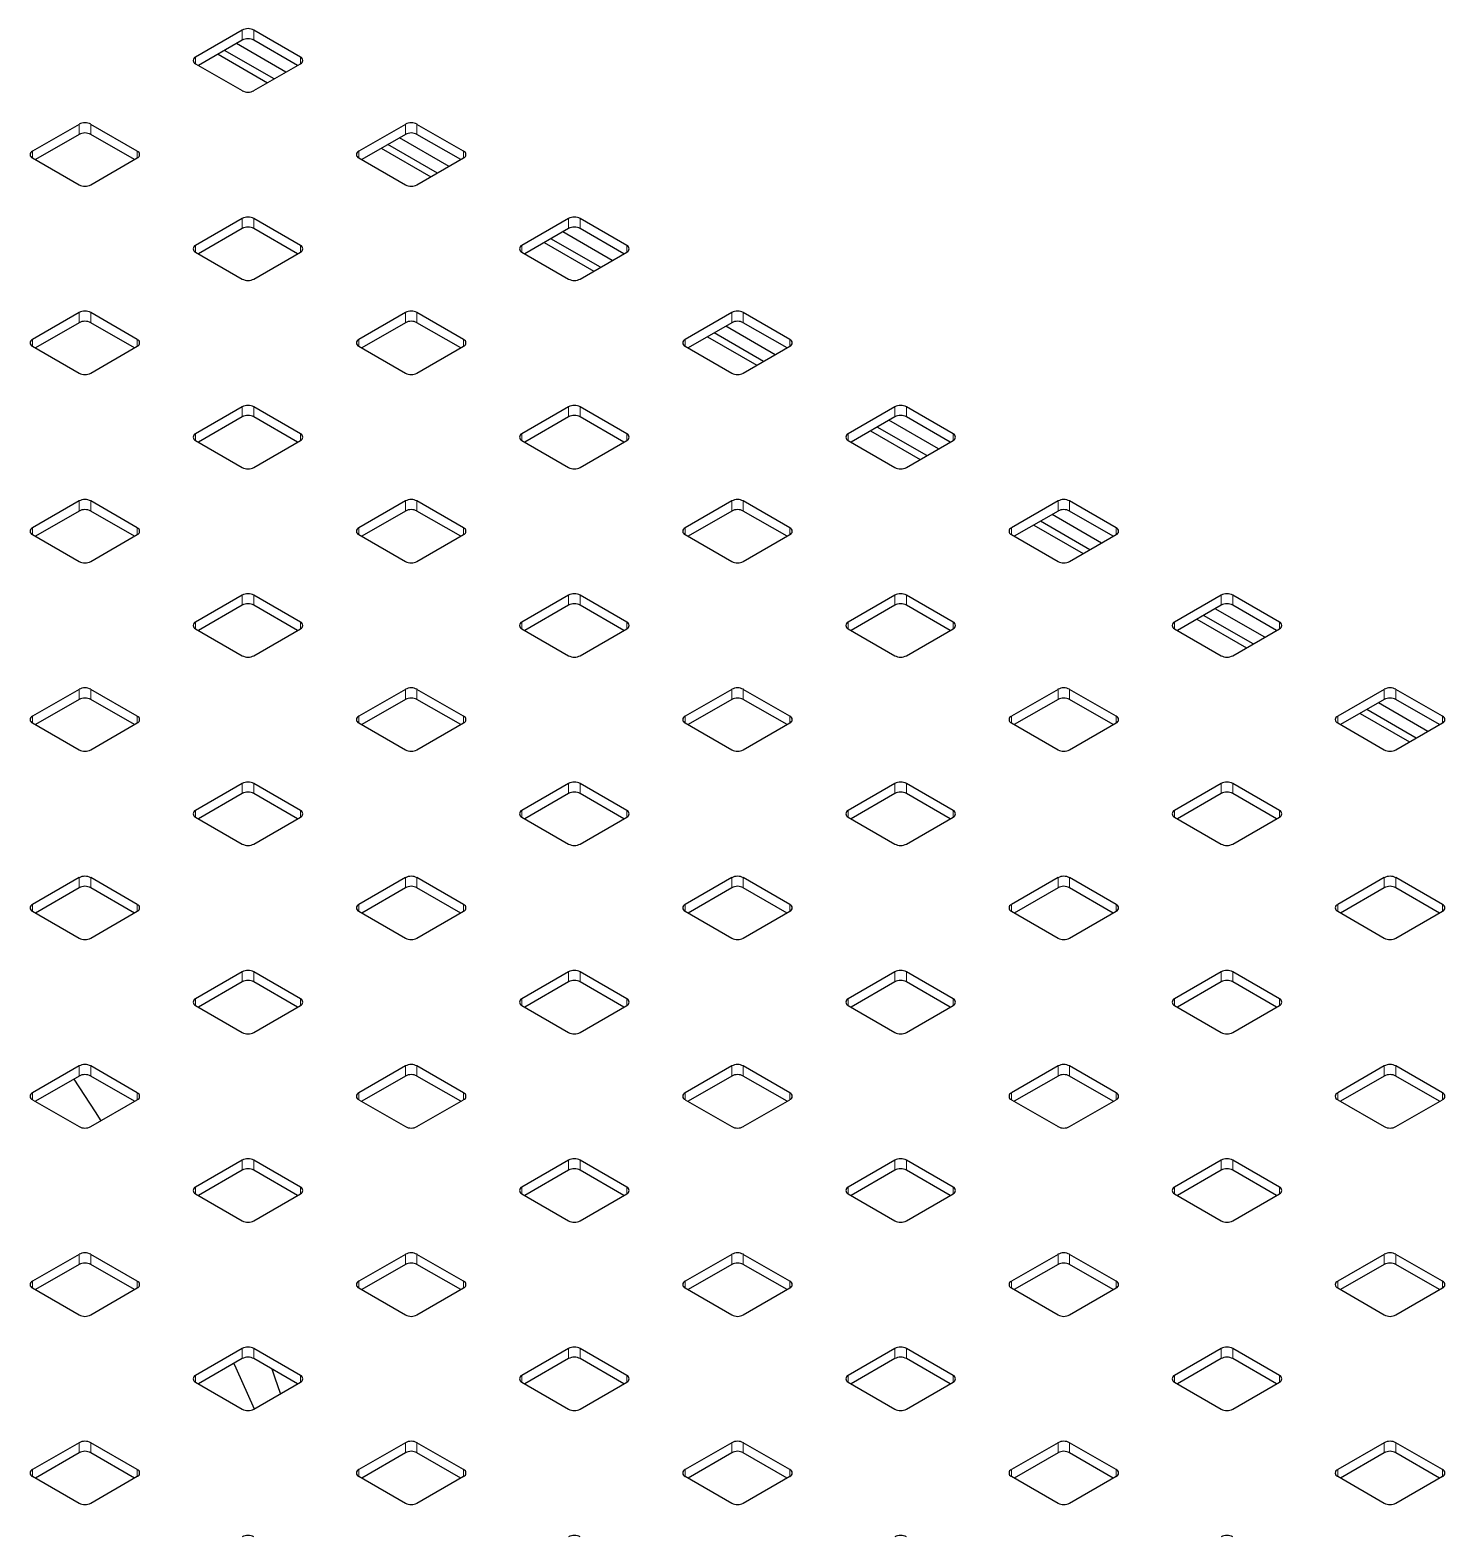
# Model space of a CAD drawing. Header units: millimetres. Extents: x -218071 to -203542, y 15363 to 51382.
# Drawn here: x -217055.83 to -217038.67, y 51048.74 to 51067.02 of the extents above; entities that cross this region are included whole.
import ezdxf

# ---------------------------------------------------------------- set-up
doc = ezdxf.new("R2010")
doc.units = ezdxf.units.MM
doc.header["$LTSCALE"] = 4
doc.layers.add('TPF-EQUIPEMENT', color=7, linetype='Continuous')

msp = doc.modelspace()

# ---------------------------------------------------------------- linework, layer by layer
at = {"layer": 'TPF-EQUIPEMENT', "color": 7, "linetype": 'Continuous', "lineweight": 25}
for p, q in [((-217053.26, 51067.02), (-217053.826, 51066.694)), ((-217053.26, 51066.898), (-217053.79, 51066.592)), ((-217052.553, 51066.694), (-217053.118, 51067.02)), ((-217052.588, 51066.592), (-217053.118, 51066.898)), ((-217053.553, 51066.728), (-217052.952, 51066.381)), ((-217052.872, 51066.428), (-217053.473, 51066.775)), ((-217052.73, 51066.51), (-217053.331, 51066.856)), ((-217053.826, 51066.612), (-217053.26, 51066.286)), ((-217053.118, 51066.286), (-217052.553, 51066.612)), ((-217055.24, 51065.877), (-217055.805, 51065.551)), ((-217054.533, 51065.551), (-217055.098, 51065.877)), ((-217051.28, 51065.877), (-217051.846, 51065.551)), ((-217050.573, 51065.551), (-217051.139, 51065.877)), ((-217055.24, 51065.755), (-217055.77, 51065.449)), ((-217054.568, 51065.449), (-217055.098, 51065.755)), ((-217051.28, 51065.755), (-217051.81, 51065.449)), ((-217050.892, 51065.285), (-217051.493, 51065.632)), ((-217050.75, 51065.367), (-217051.351, 51065.714)), ((-217050.608, 51065.449), (-217051.139, 51065.755)), ((-217055.805, 51065.469), (-217055.24, 51065.143)), ((-217055.098, 51065.143), (-217054.533, 51065.469)), ((-217051.846, 51065.469), (-217051.28, 51065.143)), ((-217051.574, 51065.586), (-217050.973, 51065.239)), ((-217051.139, 51065.143), (-217050.573, 51065.469)), ((-217053.26, 51064.735), (-217053.826, 51064.408)), ((-217052.553, 51064.408), (-217053.118, 51064.735)), ((-217049.3, 51064.735), (-217049.866, 51064.408)), ((-217048.593, 51064.408), (-217049.159, 51064.735)), ((-217053.26, 51064.612), (-217053.79, 51064.306)), ((-217052.588, 51064.306), (-217053.118, 51064.612)), ((-217049.3, 51064.612), (-217049.83, 51064.306)), ((-217048.77, 51064.224), (-217049.371, 51064.571)), ((-217048.628, 51064.306), (-217049.159, 51064.612)), ((-217053.826, 51064.327), (-217053.26, 51064)), ((-217053.118, 51064), (-217052.553, 51064.327)), ((-217049.866, 51064.327), (-217049.3, 51064)), ((-217049.594, 51064.443), (-217048.993, 51064.096)), ((-217048.912, 51064.143), (-217049.513, 51064.489)), ((-217049.159, 51064), (-217048.593, 51064.327)), ((-217055.24, 51063.592), (-217055.805, 51063.266)), ((-217054.533, 51063.266), (-217055.098, 51063.592)), ((-217051.28, 51063.592), (-217051.846, 51063.266)), ((-217050.573, 51063.266), (-217051.139, 51063.592)), ((-217047.32, 51063.592), (-217047.886, 51063.266)), ((-217046.613, 51063.266), (-217047.179, 51063.592)), ((-217055.24, 51063.47), (-217055.77, 51063.164)), ((-217054.568, 51063.164), (-217055.098, 51063.47)), ((-217051.28, 51063.47), (-217051.81, 51063.164)), ((-217050.608, 51063.164), (-217051.139, 51063.47)), ((-217047.32, 51063.47), (-217047.85, 51063.164)), ((-217046.791, 51063.082), (-217047.392, 51063.428)), ((-217046.648, 51063.164), (-217047.179, 51063.47)), ((-217047.614, 51063.3), (-217047.013, 51062.953)), ((-217046.932, 51063), (-217047.533, 51063.347)), ((-217055.805, 51063.184), (-217055.24, 51062.857)), ((-217055.098, 51062.857), (-217054.533, 51063.184)), ((-217051.846, 51063.184), (-217051.28, 51062.857)), ((-217051.139, 51062.857), (-217050.573, 51063.184)), ((-217047.886, 51063.184), (-217047.32, 51062.857)), ((-217047.179, 51062.857), (-217046.613, 51063.184)), ((-217053.26, 51062.449), (-217053.826, 51062.123)), ((-217053.26, 51062.327), (-217053.79, 51062.021)), ((-217052.553, 51062.123), (-217053.118, 51062.449)), ((-217052.588, 51062.021), (-217053.118, 51062.327)), ((-217049.3, 51062.449), (-217049.866, 51062.123)), ((-217049.3, 51062.327), (-217049.83, 51062.021)), ((-217048.593, 51062.123), (-217049.159, 51062.449)), ((-217048.628, 51062.021), (-217049.159, 51062.327)), ((-217045.34, 51062.449), (-217045.906, 51062.123)), ((-217045.34, 51062.327), (-217045.871, 51062.021)), ((-217044.633, 51062.123), (-217045.199, 51062.449)), ((-217044.669, 51062.021), (-217045.199, 51062.327)), ((-217045.634, 51062.157), (-217045.033, 51061.811)), ((-217044.952, 51061.857), (-217045.553, 51062.204)), ((-217044.811, 51061.939), (-217045.412, 51062.286)), ((-217053.826, 51062.041), (-217053.26, 51061.715)), ((-217053.118, 51061.715), (-217052.553, 51062.041)), ((-217049.866, 51062.041), (-217049.3, 51061.715)), ((-217049.159, 51061.715), (-217048.593, 51062.041)), ((-217045.906, 51062.041), (-217045.34, 51061.715)), ((-217045.199, 51061.715), (-217044.633, 51062.041)), ((-217055.24, 51061.307), (-217055.805, 51060.98)), ((-217054.533, 51060.98), (-217055.098, 51061.307)), ((-217051.28, 51061.307), (-217051.846, 51060.98)), ((-217050.573, 51060.98), (-217051.139, 51061.307)), ((-217047.32, 51061.307), (-217047.886, 51060.98)), ((-217046.613, 51060.98), (-217047.179, 51061.307)), ((-217043.36, 51061.307), (-217043.926, 51060.98)), ((-217042.653, 51060.98), (-217043.219, 51061.307)), ((-217055.24, 51061.184), (-217055.77, 51060.878)), ((-217054.568, 51060.878), (-217055.098, 51061.184)), ((-217051.28, 51061.184), (-217051.81, 51060.878)), ((-217050.608, 51060.878), (-217051.139, 51061.184)), ((-217047.32, 51061.184), (-217047.85, 51060.878)), ((-217046.648, 51060.878), (-217047.179, 51061.184)), ((-217043.36, 51061.184), (-217043.891, 51060.878)), ((-217042.972, 51060.714), (-217043.573, 51061.061)), ((-217042.831, 51060.796), (-217043.432, 51061.143)), ((-217042.689, 51060.878), (-217043.219, 51061.184)), ((-217055.805, 51060.899), (-217055.24, 51060.572)), ((-217055.098, 51060.572), (-217054.533, 51060.899)), ((-217051.846, 51060.899), (-217051.28, 51060.572)), ((-217051.139, 51060.572), (-217050.573, 51060.899)), ((-217047.886, 51060.899), (-217047.32, 51060.572)), ((-217047.179, 51060.572), (-217046.613, 51060.899)), ((-217043.926, 51060.899), (-217043.36, 51060.572)), ((-217043.654, 51061.015), (-217043.053, 51060.668)), ((-217043.219, 51060.572), (-217042.653, 51060.899)), ((-217053.26, 51060.164), (-217053.826, 51059.838)), ((-217052.553, 51059.838), (-217053.118, 51060.164)), ((-217049.3, 51060.164), (-217049.866, 51059.838)), ((-217048.593, 51059.838), (-217049.159, 51060.164)), ((-217045.34, 51060.164), (-217045.906, 51059.838)), ((-217044.633, 51059.838), (-217045.199, 51060.164)), ((-217041.38, 51060.164), (-217041.946, 51059.838)), ((-217040.673, 51059.838), (-217041.239, 51060.164)), ((-217053.26, 51060.041), (-217053.79, 51059.735)), ((-217052.588, 51059.735), (-217053.118, 51060.041)), ((-217049.3, 51060.041), (-217049.83, 51059.735)), ((-217048.628, 51059.735), (-217049.159, 51060.041)), ((-217045.34, 51060.041), (-217045.871, 51059.735)), ((-217044.669, 51059.735), (-217045.199, 51060.041)), ((-217041.38, 51060.041), (-217041.911, 51059.735)), ((-217040.851, 51059.653), (-217041.452, 51060)), ((-217040.709, 51059.735), (-217041.239, 51060.041)), ((-217053.826, 51059.756), (-217053.26, 51059.429)), ((-217053.118, 51059.429), (-217052.553, 51059.756)), ((-217049.866, 51059.756), (-217049.3, 51059.429)), ((-217049.159, 51059.429), (-217048.593, 51059.756)), ((-217045.906, 51059.756), (-217045.34, 51059.429)), ((-217045.199, 51059.429), (-217044.633, 51059.756)), ((-217041.946, 51059.756), (-217041.38, 51059.429)), ((-217041.674, 51059.872), (-217041.073, 51059.525)), ((-217040.992, 51059.572), (-217041.593, 51059.919)), ((-217041.239, 51059.429), (-217040.673, 51059.756)), ((-217055.24, 51059.021), (-217055.805, 51058.695)), ((-217054.533, 51058.695), (-217055.098, 51059.021)), ((-217051.28, 51059.021), (-217051.846, 51058.695)), ((-217050.573, 51058.695), (-217051.139, 51059.021)), ((-217047.32, 51059.021), (-217047.886, 51058.695)), ((-217046.613, 51058.695), (-217047.179, 51059.021)), ((-217043.36, 51059.021), (-217043.926, 51058.695)), ((-217042.653, 51058.695), (-217043.219, 51059.021)), ((-217039.401, 51059.021), (-217039.966, 51058.695)), ((-217038.693, 51058.695), (-217039.259, 51059.021)), ((-217055.24, 51058.899), (-217055.77, 51058.593)), ((-217054.568, 51058.593), (-217055.098, 51058.899)), ((-217051.28, 51058.899), (-217051.81, 51058.593)), ((-217050.608, 51058.593), (-217051.139, 51058.899)), ((-217047.32, 51058.899), (-217047.85, 51058.593)), ((-217046.648, 51058.593), (-217047.179, 51058.899)), ((-217043.36, 51058.899), (-217043.891, 51058.593)), ((-217042.689, 51058.593), (-217043.219, 51058.899)), ((-217039.401, 51058.899), (-217039.931, 51058.593)), ((-217038.871, 51058.511), (-217039.472, 51058.858)), ((-217038.729, 51058.593), (-217039.259, 51058.899)), ((-217039.694, 51058.729), (-217039.093, 51058.383)), ((-217039.012, 51058.429), (-217039.613, 51058.776)), ((-217055.805, 51058.613), (-217055.24, 51058.287)), ((-217055.098, 51058.287), (-217054.533, 51058.613)), ((-217051.846, 51058.613), (-217051.28, 51058.287)), ((-217051.139, 51058.287), (-217050.573, 51058.613)), ((-217047.886, 51058.613), (-217047.32, 51058.287)), ((-217047.179, 51058.287), (-217046.613, 51058.613)), ((-217043.926, 51058.613), (-217043.36, 51058.287)), ((-217043.219, 51058.287), (-217042.653, 51058.613)), ((-217039.966, 51058.613), (-217039.401, 51058.287)), ((-217039.259, 51058.287), (-217038.693, 51058.613)), ((-217053.26, 51057.879), (-217053.826, 51057.552)), ((-217053.26, 51057.756), (-217053.79, 51057.45)), ((-217052.553, 51057.552), (-217053.118, 51057.879)), ((-217052.588, 51057.45), (-217053.118, 51057.756)), ((-217049.3, 51057.879), (-217049.866, 51057.552)), ((-217049.3, 51057.756), (-217049.83, 51057.45)), ((-217048.593, 51057.552), (-217049.159, 51057.879)), ((-217048.628, 51057.45), (-217049.159, 51057.756)), ((-217045.34, 51057.879), (-217045.906, 51057.552)), ((-217045.34, 51057.756), (-217045.871, 51057.45)), ((-217044.633, 51057.552), (-217045.199, 51057.879)), ((-217044.669, 51057.45), (-217045.199, 51057.756)), ((-217041.38, 51057.879), (-217041.946, 51057.552)), ((-217041.38, 51057.756), (-217041.911, 51057.45)), ((-217040.673, 51057.552), (-217041.239, 51057.879)), ((-217040.709, 51057.45), (-217041.239, 51057.756)), ((-217053.826, 51057.471), (-217053.26, 51057.144)), ((-217053.118, 51057.144), (-217052.553, 51057.471)), ((-217049.866, 51057.471), (-217049.3, 51057.144)), ((-217049.159, 51057.144), (-217048.593, 51057.471)), ((-217045.906, 51057.471), (-217045.34, 51057.144)), ((-217045.199, 51057.144), (-217044.633, 51057.471)), ((-217041.946, 51057.471), (-217041.38, 51057.144)), ((-217041.239, 51057.144), (-217040.673, 51057.471)), ((-217055.24, 51056.736), (-217055.805, 51056.409)), ((-217054.533, 51056.409), (-217055.098, 51056.736)), ((-217051.28, 51056.736), (-217051.846, 51056.409)), ((-217050.573, 51056.409), (-217051.139, 51056.736)), ((-217047.32, 51056.736), (-217047.886, 51056.409)), ((-217046.613, 51056.409), (-217047.179, 51056.736)), ((-217043.36, 51056.736), (-217043.926, 51056.409)), ((-217042.653, 51056.409), (-217043.219, 51056.736)), ((-217039.401, 51056.736), (-217039.966, 51056.409)), ((-217038.693, 51056.409), (-217039.259, 51056.736)), ((-217055.24, 51056.613), (-217055.77, 51056.307)), ((-217054.568, 51056.307), (-217055.098, 51056.613)), ((-217051.28, 51056.613), (-217051.81, 51056.307)), ((-217050.608, 51056.307), (-217051.139, 51056.613)), ((-217047.32, 51056.613), (-217047.85, 51056.307)), ((-217046.648, 51056.307), (-217047.179, 51056.613)), ((-217043.36, 51056.613), (-217043.891, 51056.307)), ((-217042.689, 51056.307), (-217043.219, 51056.613)), ((-217039.401, 51056.613), (-217039.931, 51056.307)), ((-217038.729, 51056.307), (-217039.259, 51056.613)), ((-217055.805, 51056.328), (-217055.24, 51056.001)), ((-217055.098, 51056.001), (-217054.533, 51056.328)), ((-217051.846, 51056.328), (-217051.28, 51056.001)), ((-217051.139, 51056.001), (-217050.573, 51056.328)), ((-217047.886, 51056.328), (-217047.32, 51056.001)), ((-217047.179, 51056.001), (-217046.613, 51056.328)), ((-217043.926, 51056.328), (-217043.36, 51056.001)), ((-217043.219, 51056.001), (-217042.653, 51056.328)), ((-217039.966, 51056.328), (-217039.401, 51056.001)), ((-217039.259, 51056.001), (-217038.693, 51056.328)), ((-217053.26, 51055.593), (-217053.826, 51055.267)), ((-217052.553, 51055.267), (-217053.118, 51055.593)), ((-217049.3, 51055.593), (-217049.866, 51055.267)), ((-217048.593, 51055.267), (-217049.159, 51055.593)), ((-217045.34, 51055.593), (-217045.906, 51055.267)), ((-217044.633, 51055.267), (-217045.199, 51055.593)), ((-217041.38, 51055.593), (-217041.946, 51055.267)), ((-217040.673, 51055.267), (-217041.239, 51055.593)), ((-217053.26, 51055.471), (-217053.79, 51055.165)), ((-217052.588, 51055.165), (-217053.118, 51055.471)), ((-217049.3, 51055.471), (-217049.83, 51055.165)), ((-217048.628, 51055.165), (-217049.159, 51055.471)), ((-217045.34, 51055.471), (-217045.871, 51055.165)), ((-217044.669, 51055.165), (-217045.199, 51055.471)), ((-217041.38, 51055.471), (-217041.911, 51055.165)), ((-217040.709, 51055.165), (-217041.239, 51055.471)), ((-217053.826, 51055.185), (-217053.26, 51054.859)), ((-217053.118, 51054.859), (-217052.553, 51055.185)), ((-217049.866, 51055.185), (-217049.3, 51054.859)), ((-217049.159, 51054.859), (-217048.593, 51055.185)), ((-217045.906, 51055.185), (-217045.34, 51054.859)), ((-217045.199, 51054.859), (-217044.633, 51055.185)), ((-217041.946, 51055.185), (-217041.38, 51054.859)), ((-217041.239, 51054.859), (-217040.673, 51055.185)), ((-217055.24, 51054.451), (-217055.805, 51054.124)), ((-217054.533, 51054.124), (-217055.098, 51054.451)), ((-217051.28, 51054.451), (-217051.846, 51054.124)), ((-217050.573, 51054.124), (-217051.139, 51054.451)), ((-217047.32, 51054.451), (-217047.886, 51054.124)), ((-217046.613, 51054.124), (-217047.179, 51054.451)), ((-217043.36, 51054.451), (-217043.926, 51054.124)), ((-217042.653, 51054.124), (-217043.219, 51054.451)), ((-217039.401, 51054.451), (-217039.966, 51054.124)), ((-217038.693, 51054.124), (-217039.259, 51054.451)), ((-217055.24, 51054.328), (-217055.77, 51054.022)), ((-217054.568, 51054.022), (-217055.098, 51054.328)), ((-217051.28, 51054.328), (-217051.81, 51054.022)), ((-217050.608, 51054.022), (-217051.139, 51054.328)), ((-217047.32, 51054.328), (-217047.85, 51054.022)), ((-217046.648, 51054.022), (-217047.179, 51054.328)), ((-217043.36, 51054.328), (-217043.891, 51054.022)), ((-217042.689, 51054.022), (-217043.219, 51054.328)), ((-217039.401, 51054.328), (-217039.931, 51054.022)), ((-217038.729, 51054.022), (-217039.259, 51054.328)), ((-217055.805, 51054.042), (-217055.24, 51053.716)), ((-217055.098, 51053.716), (-217054.533, 51054.042)), ((-217051.846, 51054.042), (-217051.28, 51053.716)), ((-217051.139, 51053.716), (-217050.573, 51054.042)), ((-217047.886, 51054.042), (-217047.32, 51053.716)), ((-217047.179, 51053.716), (-217046.613, 51054.042)), ((-217043.926, 51054.042), (-217043.36, 51053.716)), ((-217043.219, 51053.716), (-217042.653, 51054.042)), ((-217039.966, 51054.042), (-217039.401, 51053.716)), ((-217039.259, 51053.716), (-217038.693, 51054.042)), ((-217053.26, 51053.308), (-217053.826, 51052.981)), ((-217053.26, 51053.185), (-217053.79, 51052.879)), ((-217052.553, 51052.981), (-217053.118, 51053.308)), ((-217052.588, 51052.879), (-217053.118, 51053.185)), ((-217049.3, 51053.308), (-217049.866, 51052.981)), ((-217049.3, 51053.185), (-217049.83, 51052.879)), ((-217048.593, 51052.981), (-217049.159, 51053.308)), ((-217048.628, 51052.879), (-217049.159, 51053.185)), ((-217045.34, 51053.308), (-217045.906, 51052.981)), ((-217045.34, 51053.185), (-217045.871, 51052.879)), ((-217044.633, 51052.981), (-217045.199, 51053.308)), ((-217044.669, 51052.879), (-217045.199, 51053.185)), ((-217041.38, 51053.308), (-217041.946, 51052.981)), ((-217041.38, 51053.185), (-217041.911, 51052.879)), ((-217040.673, 51052.981), (-217041.239, 51053.308)), ((-217040.709, 51052.879), (-217041.239, 51053.185)), ((-217053.826, 51052.9), (-217053.26, 51052.573)), ((-217053.118, 51052.573), (-217052.553, 51052.9)), ((-217049.866, 51052.9), (-217049.3, 51052.573)), ((-217049.159, 51052.573), (-217048.593, 51052.9)), ((-217045.906, 51052.9), (-217045.34, 51052.573)), ((-217045.199, 51052.573), (-217044.633, 51052.9)), ((-217041.946, 51052.9), (-217041.38, 51052.573)), ((-217041.239, 51052.573), (-217040.673, 51052.9)), ((-217055.24, 51052.165), (-217055.805, 51051.839)), ((-217054.533, 51051.839), (-217055.098, 51052.165)), ((-217051.28, 51052.165), (-217051.846, 51051.839)), ((-217050.573, 51051.839), (-217051.139, 51052.165)), ((-217047.32, 51052.165), (-217047.886, 51051.839)), ((-217046.613, 51051.839), (-217047.179, 51052.165)), ((-217043.36, 51052.165), (-217043.926, 51051.839)), ((-217042.653, 51051.839), (-217043.219, 51052.165)), ((-217039.401, 51052.165), (-217039.966, 51051.839)), ((-217038.693, 51051.839), (-217039.259, 51052.165)), ((-217055.24, 51052.043), (-217055.77, 51051.737)), ((-217054.568, 51051.737), (-217055.098, 51052.043)), ((-217051.28, 51052.043), (-217051.81, 51051.737)), ((-217050.608, 51051.737), (-217051.139, 51052.043)), ((-217047.32, 51052.043), (-217047.85, 51051.737)), ((-217046.648, 51051.737), (-217047.179, 51052.043)), ((-217043.36, 51052.043), (-217043.891, 51051.737)), ((-217042.689, 51051.737), (-217043.219, 51052.043)), ((-217039.401, 51052.043), (-217039.931, 51051.737)), ((-217038.729, 51051.737), (-217039.259, 51052.043)), ((-217055.805, 51051.757), (-217055.24, 51051.431)), ((-217055.098, 51051.431), (-217054.533, 51051.757)), ((-217051.846, 51051.757), (-217051.28, 51051.431)), ((-217051.139, 51051.431), (-217050.573, 51051.757)), ((-217047.886, 51051.757), (-217047.32, 51051.431)), ((-217047.179, 51051.431), (-217046.613, 51051.757)), ((-217043.926, 51051.757), (-217043.36, 51051.431)), ((-217043.219, 51051.431), (-217042.653, 51051.757)), ((-217039.966, 51051.757), (-217039.401, 51051.431)), ((-217039.259, 51051.431), (-217038.693, 51051.757)), ((-217053.26, 51051.022), (-217053.826, 51050.696)), ((-217052.553, 51050.696), (-217053.118, 51051.022)), ((-217049.3, 51051.022), (-217049.866, 51050.696)), ((-217048.593, 51050.696), (-217049.159, 51051.022)), ((-217045.34, 51051.022), (-217045.906, 51050.696)), ((-217044.633, 51050.696), (-217045.199, 51051.022)), ((-217041.38, 51051.022), (-217041.946, 51050.696)), ((-217040.673, 51050.696), (-217041.239, 51051.022)), ((-217053.26, 51050.9), (-217053.79, 51050.594)), ((-217052.588, 51050.594), (-217053.118, 51050.9)), ((-217049.3, 51050.9), (-217049.83, 51050.594)), ((-217048.628, 51050.594), (-217049.159, 51050.9)), ((-217045.34, 51050.9), (-217045.871, 51050.594)), ((-217044.669, 51050.594), (-217045.199, 51050.9)), ((-217041.38, 51050.9), (-217041.911, 51050.594)), ((-217040.709, 51050.594), (-217041.239, 51050.9)), ((-217053.826, 51050.614), (-217053.26, 51050.288)), ((-217053.118, 51050.288), (-217052.553, 51050.614)), ((-217049.866, 51050.614), (-217049.3, 51050.288)), ((-217049.159, 51050.288), (-217048.593, 51050.614)), ((-217045.906, 51050.614), (-217045.34, 51050.288)), ((-217045.199, 51050.288), (-217044.633, 51050.614)), ((-217041.946, 51050.614), (-217041.38, 51050.288)), ((-217041.239, 51050.288), (-217040.673, 51050.614)), ((-217055.24, 51049.88), (-217055.805, 51049.553)), ((-217054.533, 51049.553), (-217055.098, 51049.88)), ((-217051.28, 51049.88), (-217051.846, 51049.553)), ((-217050.573, 51049.553), (-217051.139, 51049.88)), ((-217047.32, 51049.88), (-217047.886, 51049.553)), ((-217046.613, 51049.553), (-217047.179, 51049.88)), ((-217043.36, 51049.88), (-217043.926, 51049.553)), ((-217042.653, 51049.553), (-217043.219, 51049.88)), ((-217039.401, 51049.88), (-217039.966, 51049.553)), ((-217038.693, 51049.553), (-217039.259, 51049.88)), ((-217055.24, 51049.757), (-217055.77, 51049.451)), ((-217054.568, 51049.451), (-217055.098, 51049.757)), ((-217051.28, 51049.757), (-217051.81, 51049.451)), ((-217050.608, 51049.451), (-217051.139, 51049.757)), ((-217047.32, 51049.757), (-217047.85, 51049.451)), ((-217046.648, 51049.451), (-217047.179, 51049.757)), ((-217043.36, 51049.757), (-217043.891, 51049.451)), ((-217042.689, 51049.451), (-217043.219, 51049.757)), ((-217039.401, 51049.757), (-217039.931, 51049.451)), ((-217038.729, 51049.451), (-217039.259, 51049.757)), ((-217055.805, 51049.472), (-217055.24, 51049.145)), ((-217055.098, 51049.145), (-217054.533, 51049.472)), ((-217051.846, 51049.472), (-217051.28, 51049.145)), ((-217051.139, 51049.145), (-217050.573, 51049.472)), ((-217047.886, 51049.472), (-217047.32, 51049.145)), ((-217047.179, 51049.145), (-217046.613, 51049.472)), ((-217043.926, 51049.472), (-217043.36, 51049.145)), ((-217043.219, 51049.145), (-217042.653, 51049.472)), ((-217039.966, 51049.472), (-217039.401, 51049.145)), ((-217039.259, 51049.145), (-217038.693, 51049.472))]:
    msp.add_line(p, q, dxfattribs=at)
at = {"layer": 'TPF-EQUIPEMENT', "color": 8, "linetype": 'Continuous', "lineweight": 18}
for p, q in [((-217053.26, 51066.898), (-217053.26, 51067.02)), ((-217053.118, 51066.898), (-217053.118, 51067.02)), ((-217053.826, 51066.612), (-217053.826, 51066.694)), ((-217052.553, 51066.612), (-217052.553, 51066.694)), ((-217055.24, 51065.755), (-217055.24, 51065.877)), ((-217055.098, 51065.755), (-217055.098, 51065.877)), ((-217051.28, 51065.755), (-217051.28, 51065.877)), ((-217051.139, 51065.755), (-217051.139, 51065.877)), ((-217055.805, 51065.469), (-217055.805, 51065.551)), ((-217054.533, 51065.469), (-217054.533, 51065.551)), ((-217051.846, 51065.469), (-217051.846, 51065.551)), ((-217050.573, 51065.469), (-217050.573, 51065.551)), ((-217053.26, 51064.612), (-217053.26, 51064.735)), ((-217053.118, 51064.612), (-217053.118, 51064.735)), ((-217049.3, 51064.612), (-217049.3, 51064.735)), ((-217049.159, 51064.612), (-217049.159, 51064.735)), ((-217053.826, 51064.327), (-217053.826, 51064.408)), ((-217052.553, 51064.327), (-217052.553, 51064.408)), ((-217049.866, 51064.327), (-217049.866, 51064.408)), ((-217048.593, 51064.327), (-217048.593, 51064.408)), ((-217055.24, 51063.47), (-217055.24, 51063.592)), ((-217055.098, 51063.47), (-217055.098, 51063.592)), ((-217051.28, 51063.47), (-217051.28, 51063.592)), ((-217051.139, 51063.47), (-217051.139, 51063.592)), ((-217047.32, 51063.47), (-217047.32, 51063.592)), ((-217047.179, 51063.47), (-217047.179, 51063.592)), ((-217055.805, 51063.184), (-217055.805, 51063.266)), ((-217054.533, 51063.184), (-217054.533, 51063.266)), ((-217051.846, 51063.184), (-217051.846, 51063.266)), ((-217050.573, 51063.184), (-217050.573, 51063.266)), ((-217047.886, 51063.184), (-217047.886, 51063.266)), ((-217046.613, 51063.184), (-217046.613, 51063.266)), ((-217053.26, 51062.327), (-217053.26, 51062.449)), ((-217053.118, 51062.327), (-217053.118, 51062.449)), ((-217049.3, 51062.327), (-217049.3, 51062.449)), ((-217049.159, 51062.327), (-217049.159, 51062.449)), ((-217045.34, 51062.327), (-217045.34, 51062.449)), ((-217045.199, 51062.327), (-217045.199, 51062.449)), ((-217053.826, 51062.041), (-217053.826, 51062.123)), ((-217052.553, 51062.041), (-217052.553, 51062.123)), ((-217049.866, 51062.041), (-217049.866, 51062.123)), ((-217048.593, 51062.041), (-217048.593, 51062.123)), ((-217045.906, 51062.041), (-217045.906, 51062.123)), ((-217044.633, 51062.041), (-217044.633, 51062.123)), ((-217055.24, 51061.184), (-217055.24, 51061.307)), ((-217055.098, 51061.184), (-217055.098, 51061.307)), ((-217051.28, 51061.184), (-217051.28, 51061.307)), ((-217051.139, 51061.184), (-217051.139, 51061.307)), ((-217047.32, 51061.184), (-217047.32, 51061.307)), ((-217047.179, 51061.184), (-217047.179, 51061.307)), ((-217043.36, 51061.184), (-217043.36, 51061.307)), ((-217043.219, 51061.184), (-217043.219, 51061.307)), ((-217055.805, 51060.899), (-217055.805, 51060.98)), ((-217054.533, 51060.899), (-217054.533, 51060.98)), ((-217051.846, 51060.899), (-217051.846, 51060.98)), ((-217050.573, 51060.899), (-217050.573, 51060.98)), ((-217047.886, 51060.899), (-217047.886, 51060.98)), ((-217046.613, 51060.899), (-217046.613, 51060.98)), ((-217043.926, 51060.899), (-217043.926, 51060.98)), ((-217042.653, 51060.899), (-217042.653, 51060.98)), ((-217053.26, 51060.041), (-217053.26, 51060.164)), ((-217053.118, 51060.041), (-217053.118, 51060.164)), ((-217049.3, 51060.041), (-217049.3, 51060.164)), ((-217049.159, 51060.041), (-217049.159, 51060.164)), ((-217045.34, 51060.041), (-217045.34, 51060.164)), ((-217045.199, 51060.041), (-217045.199, 51060.164)), ((-217041.38, 51060.041), (-217041.38, 51060.164)), ((-217041.239, 51060.041), (-217041.239, 51060.164)), ((-217053.826, 51059.756), (-217053.826, 51059.838)), ((-217052.553, 51059.756), (-217052.553, 51059.838)), ((-217049.866, 51059.756), (-217049.866, 51059.838)), ((-217048.593, 51059.756), (-217048.593, 51059.838)), ((-217045.906, 51059.756), (-217045.906, 51059.838)), ((-217044.633, 51059.756), (-217044.633, 51059.838)), ((-217041.946, 51059.756), (-217041.946, 51059.838)), ((-217040.673, 51059.756), (-217040.673, 51059.838)), ((-217055.24, 51058.899), (-217055.24, 51059.021)), ((-217055.098, 51058.899), (-217055.098, 51059.021)), ((-217051.28, 51058.899), (-217051.28, 51059.021)), ((-217051.139, 51058.899), (-217051.139, 51059.021)), ((-217047.32, 51058.899), (-217047.32, 51059.021)), ((-217047.179, 51058.899), (-217047.179, 51059.021)), ((-217043.36, 51058.899), (-217043.36, 51059.021)), ((-217043.219, 51058.899), (-217043.219, 51059.021)), ((-217039.401, 51058.899), (-217039.401, 51059.021)), ((-217039.259, 51058.899), (-217039.259, 51059.021)), ((-217055.805, 51058.613), (-217055.805, 51058.695)), ((-217054.533, 51058.613), (-217054.533, 51058.695)), ((-217051.846, 51058.613), (-217051.846, 51058.695)), ((-217050.573, 51058.613), (-217050.573, 51058.695)), ((-217047.886, 51058.613), (-217047.886, 51058.695)), ((-217046.613, 51058.613), (-217046.613, 51058.695)), ((-217043.926, 51058.613), (-217043.926, 51058.695)), ((-217042.653, 51058.613), (-217042.653, 51058.695)), ((-217039.966, 51058.613), (-217039.966, 51058.695)), ((-217038.693, 51058.613), (-217038.693, 51058.695)), ((-217053.26, 51057.756), (-217053.26, 51057.879)), ((-217053.118, 51057.756), (-217053.118, 51057.879)), ((-217049.3, 51057.756), (-217049.3, 51057.879)), ((-217049.159, 51057.756), (-217049.159, 51057.879)), ((-217045.34, 51057.756), (-217045.34, 51057.879)), ((-217045.199, 51057.756), (-217045.199, 51057.879)), ((-217041.38, 51057.756), (-217041.38, 51057.879)), ((-217041.239, 51057.756), (-217041.239, 51057.879)), ((-217053.826, 51057.471), (-217053.826, 51057.552)), ((-217052.553, 51057.471), (-217052.553, 51057.552)), ((-217049.866, 51057.471), (-217049.866, 51057.552)), ((-217048.593, 51057.471), (-217048.593, 51057.552)), ((-217045.906, 51057.471), (-217045.906, 51057.552)), ((-217044.633, 51057.471), (-217044.633, 51057.552)), ((-217041.946, 51057.471), (-217041.946, 51057.552)), ((-217040.673, 51057.471), (-217040.673, 51057.552)), ((-217055.24, 51056.613), (-217055.24, 51056.736)), ((-217055.098, 51056.613), (-217055.098, 51056.736)), ((-217051.28, 51056.613), (-217051.28, 51056.736)), ((-217051.139, 51056.613), (-217051.139, 51056.736)), ((-217047.32, 51056.613), (-217047.32, 51056.736)), ((-217047.179, 51056.613), (-217047.179, 51056.736)), ((-217043.36, 51056.613), (-217043.36, 51056.736)), ((-217043.219, 51056.613), (-217043.219, 51056.736)), ((-217039.401, 51056.613), (-217039.401, 51056.736)), ((-217039.259, 51056.613), (-217039.259, 51056.736)), ((-217055.805, 51056.328), (-217055.805, 51056.409)), ((-217054.533, 51056.328), (-217054.533, 51056.409)), ((-217051.846, 51056.328), (-217051.846, 51056.409)), ((-217050.573, 51056.328), (-217050.573, 51056.409)), ((-217047.886, 51056.328), (-217047.886, 51056.409)), ((-217046.613, 51056.328), (-217046.613, 51056.409)), ((-217043.926, 51056.328), (-217043.926, 51056.409)), ((-217042.653, 51056.328), (-217042.653, 51056.409)), ((-217039.966, 51056.328), (-217039.966, 51056.409)), ((-217038.693, 51056.328), (-217038.693, 51056.409)), ((-217053.26, 51055.471), (-217053.26, 51055.593)), ((-217053.118, 51055.471), (-217053.118, 51055.593)), ((-217049.3, 51055.471), (-217049.3, 51055.593)), ((-217049.159, 51055.471), (-217049.159, 51055.593)), ((-217045.34, 51055.471), (-217045.34, 51055.593)), ((-217045.199, 51055.471), (-217045.199, 51055.593)), ((-217041.38, 51055.471), (-217041.38, 51055.593)), ((-217041.239, 51055.471), (-217041.239, 51055.593)), ((-217053.826, 51055.185), (-217053.826, 51055.267)), ((-217052.553, 51055.185), (-217052.553, 51055.267)), ((-217049.866, 51055.185), (-217049.866, 51055.267)), ((-217048.593, 51055.185), (-217048.593, 51055.267)), ((-217045.906, 51055.185), (-217045.906, 51055.267)), ((-217044.633, 51055.185), (-217044.633, 51055.267)), ((-217041.946, 51055.185), (-217041.946, 51055.267)), ((-217040.673, 51055.185), (-217040.673, 51055.267)), ((-217055.24, 51054.328), (-217055.24, 51054.451)), ((-217055.098, 51054.328), (-217055.098, 51054.451)), ((-217051.28, 51054.328), (-217051.28, 51054.451)), ((-217051.139, 51054.328), (-217051.139, 51054.451)), ((-217047.32, 51054.328), (-217047.32, 51054.451)), ((-217047.179, 51054.328), (-217047.179, 51054.451)), ((-217043.36, 51054.328), (-217043.36, 51054.451)), ((-217043.219, 51054.328), (-217043.219, 51054.451)), ((-217039.401, 51054.328), (-217039.401, 51054.451)), ((-217039.259, 51054.328), (-217039.259, 51054.451)), ((-217055.805, 51054.042), (-217055.805, 51054.124)), ((-217054.533, 51054.042), (-217054.533, 51054.124)), ((-217051.846, 51054.042), (-217051.846, 51054.124)), ((-217050.573, 51054.042), (-217050.573, 51054.124)), ((-217047.886, 51054.042), (-217047.886, 51054.124)), ((-217046.613, 51054.042), (-217046.613, 51054.124)), ((-217043.926, 51054.042), (-217043.926, 51054.124)), ((-217042.653, 51054.042), (-217042.653, 51054.124)), ((-217039.966, 51054.042), (-217039.966, 51054.124)), ((-217038.693, 51054.042), (-217038.693, 51054.124)), ((-217053.26, 51053.185), (-217053.26, 51053.308)), ((-217053.118, 51053.185), (-217053.118, 51053.308)), ((-217049.3, 51053.185), (-217049.3, 51053.308)), ((-217049.159, 51053.185), (-217049.159, 51053.308)), ((-217045.34, 51053.185), (-217045.34, 51053.308)), ((-217045.199, 51053.185), (-217045.199, 51053.308)), ((-217041.38, 51053.185), (-217041.38, 51053.308)), ((-217041.239, 51053.185), (-217041.239, 51053.308)), ((-217053.826, 51052.9), (-217053.826, 51052.981)), ((-217052.553, 51052.9), (-217052.553, 51052.981)), ((-217049.866, 51052.9), (-217049.866, 51052.981)), ((-217048.593, 51052.9), (-217048.593, 51052.981)), ((-217045.906, 51052.9), (-217045.906, 51052.981)), ((-217044.633, 51052.9), (-217044.633, 51052.981)), ((-217041.946, 51052.9), (-217041.946, 51052.981)), ((-217040.673, 51052.9), (-217040.673, 51052.981)), ((-217055.24, 51052.043), (-217055.24, 51052.165)), ((-217055.098, 51052.043), (-217055.098, 51052.165)), ((-217051.28, 51052.043), (-217051.28, 51052.165)), ((-217051.139, 51052.043), (-217051.139, 51052.165)), ((-217047.32, 51052.043), (-217047.32, 51052.165)), ((-217047.179, 51052.043), (-217047.179, 51052.165)), ((-217043.36, 51052.043), (-217043.36, 51052.165)), ((-217043.219, 51052.043), (-217043.219, 51052.165)), ((-217039.401, 51052.043), (-217039.401, 51052.165)), ((-217039.259, 51052.043), (-217039.259, 51052.165)), ((-217055.805, 51051.757), (-217055.805, 51051.839)), ((-217054.533, 51051.757), (-217054.533, 51051.839)), ((-217051.846, 51051.757), (-217051.846, 51051.839)), ((-217050.573, 51051.757), (-217050.573, 51051.839)), ((-217047.886, 51051.757), (-217047.886, 51051.839)), ((-217046.613, 51051.757), (-217046.613, 51051.839)), ((-217043.926, 51051.757), (-217043.926, 51051.839)), ((-217042.653, 51051.757), (-217042.653, 51051.839)), ((-217039.966, 51051.757), (-217039.966, 51051.839)), ((-217038.693, 51051.757), (-217038.693, 51051.839)), ((-217053.26, 51050.9), (-217053.26, 51051.022)), ((-217053.118, 51050.9), (-217053.118, 51051.022)), ((-217049.3, 51050.9), (-217049.3, 51051.022)), ((-217049.159, 51050.9), (-217049.159, 51051.022)), ((-217045.34, 51050.9), (-217045.34, 51051.022)), ((-217045.199, 51050.9), (-217045.199, 51051.022)), ((-217041.38, 51050.9), (-217041.38, 51051.022)), ((-217041.239, 51050.9), (-217041.239, 51051.022)), ((-217053.826, 51050.614), (-217053.826, 51050.696)), ((-217052.553, 51050.614), (-217052.553, 51050.696)), ((-217049.866, 51050.614), (-217049.866, 51050.696)), ((-217048.593, 51050.614), (-217048.593, 51050.696)), ((-217045.906, 51050.614), (-217045.906, 51050.696)), ((-217044.633, 51050.614), (-217044.633, 51050.696)), ((-217041.946, 51050.614), (-217041.946, 51050.696)), ((-217040.673, 51050.614), (-217040.673, 51050.696)), ((-217055.24, 51049.757), (-217055.24, 51049.88)), ((-217055.098, 51049.757), (-217055.098, 51049.88)), ((-217051.28, 51049.757), (-217051.28, 51049.88)), ((-217051.139, 51049.757), (-217051.139, 51049.88)), ((-217047.32, 51049.757), (-217047.32, 51049.88)), ((-217047.179, 51049.757), (-217047.179, 51049.88)), ((-217043.36, 51049.757), (-217043.36, 51049.88)), ((-217043.219, 51049.757), (-217043.219, 51049.88)), ((-217039.401, 51049.757), (-217039.401, 51049.88)), ((-217039.259, 51049.757), (-217039.259, 51049.88)), ((-217055.805, 51049.472), (-217055.805, 51049.553)), ((-217054.533, 51049.472), (-217054.533, 51049.553)), ((-217051.846, 51049.472), (-217051.846, 51049.553)), ((-217050.573, 51049.472), (-217050.573, 51049.553)), ((-217047.886, 51049.472), (-217047.886, 51049.553)), ((-217046.613, 51049.472), (-217046.613, 51049.553)), ((-217043.926, 51049.472), (-217043.926, 51049.553)), ((-217042.653, 51049.472), (-217042.653, 51049.553)), ((-217039.966, 51049.472), (-217039.966, 51049.553)), ((-217038.693, 51049.472), (-217038.693, 51049.553))]:
    msp.add_line(p, q, dxfattribs=at)
at = {"layer": 'TPF-EQUIPEMENT', "color": 7, "linetype": 'Continuous', "lineweight": 25, "flags": 128}
for points in [[(-217055.305, 51054.29), (-217055.044, 51053.896), (-217054.975, 51053.787)], [(-217053.362, 51050.841), (-217053.337, 51050.788), (-217053.115, 51050.29)], [(-217052.795, 51050.475), (-217052.859, 51050.661), (-217052.898, 51050.773)]]:
    msp.add_lwpolyline(points, dxfattribs=at)
at = {"layer": 'TPF-EQUIPEMENT', "color": 7, "linetype": 'Continuous', "lineweight": 25}
for centre, radius, start, end in [((-217053.189, 51066.884), 0.154, 62.616, 117.384), ((-217053.189, 51066.761), 0.154, 62.616, 117.384), ((-217053.81, 51066.653), 0.0436, 110.7714, 249.2286), ((-217052.568, 51066.653), 0.0436, 290.7714, 69.2286), ((-217053.189, 51066.422), 0.154, 242.616, 297.384), ((-217055.169, 51065.741), 0.154, 62.616, 117.384), ((-217051.209, 51065.741), 0.154, 62.616, 117.384), ((-217055.169, 51065.618), 0.154, 62.616, 117.384), ((-217051.209, 51065.618), 0.154, 62.616, 117.384), ((-217055.79, 51065.51), 0.0436, 110.7714, 249.2286), ((-217054.548, 51065.51), 0.0436, 290.7714, 69.2286), ((-217051.83, 51065.51), 0.0436, 110.7714, 249.2286), ((-217050.588, 51065.51), 0.0436, 290.7714, 69.2286), ((-217055.169, 51065.279), 0.154, 242.616, 297.384), ((-217051.209, 51065.279), 0.154, 242.616, 297.384), ((-217053.189, 51064.598), 0.154, 62.616, 117.384), ((-217049.229, 51064.598), 0.154, 62.616, 117.384), ((-217053.189, 51064.476), 0.154, 62.616, 117.384), ((-217049.229, 51064.476), 0.154, 62.616, 117.384), ((-217053.81, 51064.367), 0.0436, 110.7714, 249.2286), ((-217052.568, 51064.367), 0.0436, 290.7714, 69.2286), ((-217049.85, 51064.367), 0.0436, 110.7714, 249.2286), ((-217048.608, 51064.367), 0.0436, 290.7714, 69.2286), ((-217053.189, 51064.137), 0.154, 242.616, 297.384), ((-217049.229, 51064.137), 0.154, 242.616, 297.384), ((-217055.169, 51063.456), 0.154, 62.616, 117.384), ((-217051.209, 51063.456), 0.154, 62.616, 117.384), ((-217047.249, 51063.456), 0.154, 62.616, 117.384), ((-217055.169, 51063.333), 0.154, 62.616, 117.384), ((-217051.209, 51063.333), 0.154, 62.616, 117.384), ((-217047.249, 51063.333), 0.154, 62.616, 117.384), ((-217055.79, 51063.225), 0.0436, 110.7714, 249.2286), ((-217054.548, 51063.225), 0.0436, 290.7714, 69.2286), ((-217051.83, 51063.225), 0.0436, 110.7714, 249.2286), ((-217050.588, 51063.225), 0.0436, 290.7714, 69.2286), ((-217047.87, 51063.225), 0.0436, 110.7714, 249.2286), ((-217046.629, 51063.225), 0.0436, 290.7714, 69.2286), ((-217055.169, 51062.994), 0.154, 242.616, 297.384), ((-217051.209, 51062.994), 0.154, 242.616, 297.384), ((-217047.249, 51062.994), 0.154, 242.616, 297.384), ((-217053.189, 51062.313), 0.154, 62.616, 117.384), ((-217053.189, 51062.19), 0.154, 62.616, 117.384), ((-217049.229, 51062.313), 0.154, 62.616, 117.384), ((-217049.229, 51062.19), 0.154, 62.616, 117.384), ((-217045.27, 51062.313), 0.154, 62.616, 117.384), ((-217045.27, 51062.19), 0.154, 62.616, 117.384), ((-217053.81, 51062.082), 0.0436, 110.7714, 249.2286), ((-217052.568, 51062.082), 0.0436, 290.7714, 69.2286), ((-217049.85, 51062.082), 0.0436, 110.7714, 249.2286), ((-217048.608, 51062.082), 0.0436, 290.7714, 69.2286), ((-217045.89, 51062.082), 0.0436, 110.7714, 249.2286), ((-217044.649, 51062.082), 0.0436, 290.7714, 69.2286), ((-217053.189, 51061.851), 0.154, 242.616, 297.384), ((-217049.229, 51061.851), 0.154, 242.616, 297.384), ((-217045.27, 51061.851), 0.154, 242.616, 297.384), ((-217055.169, 51061.17), 0.154, 62.616, 117.384), ((-217051.209, 51061.17), 0.154, 62.616, 117.384), ((-217047.249, 51061.17), 0.154, 62.616, 117.384), ((-217043.29, 51061.17), 0.154, 62.616, 117.384), ((-217055.169, 51061.048), 0.154, 62.616, 117.384), ((-217051.209, 51061.048), 0.154, 62.616, 117.384), ((-217047.249, 51061.048), 0.154, 62.616, 117.384), ((-217043.29, 51061.048), 0.154, 62.616, 117.384), ((-217055.79, 51060.939), 0.0436, 110.7714, 249.2286), ((-217054.548, 51060.939), 0.0436, 290.7714, 69.2286), ((-217051.83, 51060.939), 0.0436, 110.7714, 249.2286), ((-217050.588, 51060.939), 0.0436, 290.7714, 69.2286), ((-217047.87, 51060.939), 0.0436, 110.7714, 249.2286), ((-217046.629, 51060.939), 0.0436, 290.7714, 69.2286), ((-217043.911, 51060.939), 0.0436, 110.7714, 249.2286), ((-217042.669, 51060.939), 0.0436, 290.7714, 69.2286), ((-217055.169, 51060.709), 0.154, 242.616, 297.384), ((-217051.209, 51060.709), 0.154, 242.616, 297.384), ((-217047.249, 51060.709), 0.154, 242.616, 297.384), ((-217043.29, 51060.709), 0.154, 242.616, 297.384), ((-217053.189, 51060.027), 0.154, 62.616, 117.384), ((-217049.229, 51060.027), 0.154, 62.616, 117.384), ((-217045.27, 51060.027), 0.154, 62.616, 117.384), ((-217041.31, 51060.027), 0.154, 62.616, 117.384), ((-217053.189, 51059.905), 0.154, 62.616, 117.384), ((-217049.229, 51059.905), 0.154, 62.616, 117.384), ((-217045.27, 51059.905), 0.154, 62.616, 117.384), ((-217041.31, 51059.905), 0.154, 62.616, 117.384), ((-217053.81, 51059.797), 0.0436, 110.7714, 249.2286), ((-217052.568, 51059.797), 0.0436, 290.7714, 69.2286), ((-217049.85, 51059.797), 0.0436, 110.7714, 249.2286), ((-217048.608, 51059.797), 0.0436, 290.7714, 69.2286), ((-217045.89, 51059.797), 0.0436, 110.7714, 249.2286), ((-217044.649, 51059.797), 0.0436, 290.7714, 69.2286), ((-217041.931, 51059.797), 0.0436, 110.7714, 249.2286), ((-217040.689, 51059.797), 0.0436, 290.7714, 69.2286), ((-217053.189, 51059.566), 0.154, 242.616, 297.384), ((-217049.229, 51059.566), 0.154, 242.616, 297.384), ((-217045.27, 51059.566), 0.154, 242.616, 297.384), ((-217041.31, 51059.566), 0.154, 242.616, 297.384), ((-217055.169, 51058.885), 0.154, 62.616, 117.384), ((-217051.209, 51058.885), 0.154, 62.616, 117.384), ((-217047.249, 51058.885), 0.154, 62.616, 117.384), ((-217043.29, 51058.885), 0.154, 62.616, 117.384), ((-217039.33, 51058.885), 0.154, 62.616, 117.384), ((-217055.169, 51058.762), 0.154, 62.616, 117.384), ((-217051.209, 51058.762), 0.154, 62.616, 117.384), ((-217047.249, 51058.762), 0.154, 62.616, 117.384), ((-217043.29, 51058.762), 0.154, 62.616, 117.384), ((-217039.33, 51058.762), 0.154, 62.616, 117.384), ((-217055.79, 51058.654), 0.0436, 110.7714, 249.2286), ((-217054.548, 51058.654), 0.0436, 290.7714, 69.2286), ((-217051.83, 51058.654), 0.0436, 110.7714, 249.2286), ((-217050.588, 51058.654), 0.0436, 290.7714, 69.2286), ((-217047.87, 51058.654), 0.0436, 110.7714, 249.2286), ((-217046.629, 51058.654), 0.0436, 290.7714, 69.2286), ((-217043.911, 51058.654), 0.0436, 110.7714, 249.2286), ((-217042.669, 51058.654), 0.0436, 290.7714, 69.2286), ((-217039.951, 51058.654), 0.0436, 110.7714, 249.2286), ((-217038.709, 51058.654), 0.0436, 290.7714, 69.2286), ((-217055.169, 51058.423), 0.154, 242.616, 297.384), ((-217051.209, 51058.423), 0.154, 242.616, 297.384), ((-217047.249, 51058.423), 0.154, 242.616, 297.384), ((-217043.29, 51058.423), 0.154, 242.616, 297.384), ((-217039.33, 51058.423), 0.154, 242.616, 297.384), ((-217053.189, 51057.742), 0.154, 62.616, 117.384), ((-217053.189, 51057.62), 0.154, 62.616, 117.384), ((-217049.229, 51057.742), 0.154, 62.616, 117.384), ((-217049.229, 51057.62), 0.154, 62.616, 117.384), ((-217045.27, 51057.742), 0.154, 62.616, 117.384), ((-217045.27, 51057.62), 0.154, 62.616, 117.384), ((-217041.31, 51057.742), 0.154, 62.616, 117.384), ((-217041.31, 51057.62), 0.154, 62.616, 117.384), ((-217053.81, 51057.511), 0.0436, 110.7714, 249.2286), ((-217052.568, 51057.511), 0.0436, 290.7714, 69.2286), ((-217049.85, 51057.511), 0.0436, 110.7714, 249.2286), ((-217048.608, 51057.511), 0.0436, 290.7714, 69.2286), ((-217045.89, 51057.511), 0.0436, 110.7714, 249.2286), ((-217044.649, 51057.511), 0.0436, 290.7714, 69.2286), ((-217041.931, 51057.511), 0.0436, 110.7714, 249.2286), ((-217040.689, 51057.511), 0.0436, 290.7714, 69.2286), ((-217053.189, 51057.281), 0.154, 242.616, 297.384), ((-217049.229, 51057.281), 0.154, 242.616, 297.384), ((-217045.27, 51057.281), 0.154, 242.616, 297.384), ((-217041.31, 51057.281), 0.154, 242.616, 297.384), ((-217055.169, 51056.599), 0.154, 62.616, 117.384), ((-217051.209, 51056.599), 0.154, 62.616, 117.384), ((-217047.249, 51056.599), 0.154, 62.616, 117.384), ((-217043.29, 51056.599), 0.154, 62.616, 117.384), ((-217039.33, 51056.599), 0.154, 62.616, 117.384), ((-217055.169, 51056.477), 0.154, 62.616, 117.384), ((-217051.209, 51056.477), 0.154, 62.616, 117.384), ((-217047.249, 51056.477), 0.154, 62.616, 117.384), ((-217043.29, 51056.477), 0.154, 62.616, 117.384), ((-217039.33, 51056.477), 0.154, 62.616, 117.384), ((-217055.79, 51056.369), 0.0436, 110.7714, 249.2286), ((-217054.548, 51056.369), 0.0436, 290.7714, 69.2286), ((-217051.83, 51056.369), 0.0436, 110.7714, 249.2286), ((-217050.588, 51056.369), 0.0436, 290.7714, 69.2286), ((-217047.87, 51056.369), 0.0436, 110.7714, 249.2286), ((-217046.629, 51056.369), 0.0436, 290.7714, 69.2286), ((-217043.911, 51056.369), 0.0436, 110.7714, 249.2286), ((-217042.669, 51056.369), 0.0436, 290.7714, 69.2286), ((-217039.951, 51056.369), 0.0436, 110.7714, 249.2286), ((-217038.709, 51056.369), 0.0436, 290.7714, 69.2286), ((-217055.169, 51056.138), 0.154, 242.616, 297.384), ((-217051.209, 51056.138), 0.154, 242.616, 297.384), ((-217047.249, 51056.138), 0.154, 242.616, 297.384), ((-217043.29, 51056.138), 0.154, 242.616, 297.384), ((-217039.33, 51056.138), 0.154, 242.616, 297.384), ((-217053.189, 51055.457), 0.154, 62.616, 117.384), ((-217049.229, 51055.457), 0.154, 62.616, 117.384), ((-217045.27, 51055.457), 0.154, 62.616, 117.384), ((-217041.31, 51055.457), 0.154, 62.616, 117.384), ((-217053.189, 51055.334), 0.154, 62.616, 117.384), ((-217049.229, 51055.334), 0.154, 62.616, 117.384), ((-217045.27, 51055.334), 0.154, 62.616, 117.384), ((-217041.31, 51055.334), 0.154, 62.616, 117.384), ((-217053.81, 51055.226), 0.0436, 110.7714, 249.2286), ((-217052.568, 51055.226), 0.0436, 290.7714, 69.2286), ((-217049.85, 51055.226), 0.0436, 110.7714, 249.2286), ((-217048.608, 51055.226), 0.0436, 290.7714, 69.2286), ((-217045.89, 51055.226), 0.0436, 110.7714, 249.2286), ((-217044.649, 51055.226), 0.0436, 290.7714, 69.2286), ((-217041.931, 51055.226), 0.0436, 110.7714, 249.2286), ((-217040.689, 51055.226), 0.0436, 290.7714, 69.2286), ((-217053.189, 51054.995), 0.154, 242.616, 297.384), ((-217049.229, 51054.995), 0.154, 242.616, 297.384), ((-217045.27, 51054.995), 0.154, 242.616, 297.384), ((-217041.31, 51054.995), 0.154, 242.616, 297.384), ((-217055.169, 51054.314), 0.154, 62.616, 117.384), ((-217051.209, 51054.314), 0.154, 62.616, 117.384), ((-217047.249, 51054.314), 0.154, 62.616, 117.384), ((-217043.29, 51054.314), 0.154, 62.616, 117.384), ((-217039.33, 51054.314), 0.154, 62.616, 117.384), ((-217055.169, 51054.192), 0.154, 62.616, 117.384), ((-217051.209, 51054.192), 0.154, 62.616, 117.384), ((-217047.249, 51054.192), 0.154, 62.616, 117.384), ((-217043.29, 51054.192), 0.154, 62.616, 117.384), ((-217039.33, 51054.192), 0.154, 62.616, 117.384), ((-217055.79, 51054.083), 0.0436, 110.7714, 249.2286), ((-217054.548, 51054.083), 0.0436, 290.7714, 69.2286), ((-217051.83, 51054.083), 0.0436, 110.7714, 249.2286), ((-217050.588, 51054.083), 0.0436, 290.7714, 69.2286), ((-217047.87, 51054.083), 0.0436, 110.7714, 249.2286), ((-217046.629, 51054.083), 0.0436, 290.7714, 69.2286), ((-217043.911, 51054.083), 0.0436, 110.7714, 249.2286), ((-217042.669, 51054.083), 0.0436, 290.7714, 69.2286), ((-217039.951, 51054.083), 0.0436, 110.7714, 249.2286), ((-217038.709, 51054.083), 0.0436, 290.7714, 69.2286), ((-217055.169, 51053.852), 0.154, 242.616, 297.384), ((-217051.209, 51053.852), 0.154, 242.616, 297.384), ((-217047.249, 51053.852), 0.154, 242.616, 297.384), ((-217043.29, 51053.852), 0.154, 242.616, 297.384), ((-217039.33, 51053.852), 0.154, 242.616, 297.384), ((-217053.189, 51053.171), 0.154, 62.616, 117.384), ((-217053.189, 51053.049), 0.154, 62.616, 117.384), ((-217049.229, 51053.171), 0.154, 62.616, 117.384), ((-217049.229, 51053.049), 0.154, 62.616, 117.384), ((-217045.27, 51053.171), 0.154, 62.616, 117.384), ((-217045.27, 51053.049), 0.154, 62.616, 117.384), ((-217041.31, 51053.171), 0.154, 62.616, 117.384), ((-217041.31, 51053.049), 0.154, 62.616, 117.384), ((-217053.81, 51052.941), 0.0436, 110.7714, 249.2286), ((-217052.568, 51052.941), 0.0436, 290.7714, 69.2286), ((-217049.85, 51052.941), 0.0436, 110.7714, 249.2286), ((-217048.608, 51052.941), 0.0436, 290.7714, 69.2286), ((-217045.89, 51052.941), 0.0436, 110.7714, 249.2286), ((-217044.649, 51052.941), 0.0436, 290.7714, 69.2286), ((-217041.931, 51052.941), 0.0436, 110.7714, 249.2286), ((-217040.689, 51052.941), 0.0436, 290.7714, 69.2286), ((-217053.189, 51052.71), 0.154, 242.616, 297.384), ((-217049.229, 51052.71), 0.154, 242.616, 297.384), ((-217045.27, 51052.71), 0.154, 242.616, 297.384), ((-217041.31, 51052.71), 0.154, 242.616, 297.384), ((-217055.169, 51052.029), 0.154, 62.616, 117.384), ((-217051.209, 51052.029), 0.154, 62.616, 117.384), ((-217047.249, 51052.029), 0.154, 62.616, 117.384), ((-217043.29, 51052.029), 0.154, 62.616, 117.384), ((-217039.33, 51052.029), 0.154, 62.616, 117.384), ((-217055.169, 51051.906), 0.154, 62.616, 117.384), ((-217051.209, 51051.906), 0.154, 62.616, 117.384), ((-217047.249, 51051.906), 0.154, 62.616, 117.384), ((-217043.29, 51051.906), 0.154, 62.616, 117.384), ((-217039.33, 51051.906), 0.154, 62.616, 117.384), ((-217055.79, 51051.798), 0.0436, 110.7714, 249.2286), ((-217054.548, 51051.798), 0.0436, 290.7714, 69.2286), ((-217051.83, 51051.798), 0.0436, 110.7714, 249.2286), ((-217050.588, 51051.798), 0.0436, 290.7714, 69.2286), ((-217047.87, 51051.798), 0.0436, 110.7714, 249.2286), ((-217046.629, 51051.798), 0.0436, 290.7714, 69.2286), ((-217043.911, 51051.798), 0.0436, 110.7714, 249.2286), ((-217042.669, 51051.798), 0.0436, 290.7714, 69.2286), ((-217039.951, 51051.798), 0.0436, 110.7714, 249.2286), ((-217038.709, 51051.798), 0.0436, 290.7714, 69.2286), ((-217055.169, 51051.567), 0.154, 242.616, 297.384), ((-217051.209, 51051.567), 0.154, 242.616, 297.384), ((-217047.249, 51051.567), 0.154, 242.616, 297.384), ((-217043.29, 51051.567), 0.154, 242.616, 297.384), ((-217039.33, 51051.567), 0.154, 242.616, 297.384), ((-217053.189, 51050.886), 0.154, 62.616, 117.384), ((-217049.229, 51050.886), 0.154, 62.616, 117.384), ((-217045.27, 51050.886), 0.154, 62.616, 117.384), ((-217041.31, 51050.886), 0.154, 62.616, 117.384), ((-217053.189, 51050.763), 0.154, 62.616, 117.384), ((-217049.229, 51050.763), 0.154, 62.616, 117.384), ((-217045.27, 51050.763), 0.154, 62.616, 117.384), ((-217041.31, 51050.763), 0.154, 62.616, 117.384), ((-217053.81, 51050.655), 0.0436, 110.7714, 249.2286), ((-217052.568, 51050.655), 0.0436, 290.7714, 69.2286), ((-217049.85, 51050.655), 0.0436, 110.7714, 249.2286), ((-217048.608, 51050.655), 0.0436, 290.7714, 69.2286), ((-217045.89, 51050.655), 0.0436, 110.7714, 249.2286), ((-217044.649, 51050.655), 0.0436, 290.7714, 69.2286), ((-217041.931, 51050.655), 0.0436, 110.7714, 249.2286), ((-217040.689, 51050.655), 0.0436, 290.7714, 69.2286), ((-217053.189, 51050.424), 0.154, 242.616, 297.384), ((-217049.229, 51050.424), 0.154, 242.616, 297.384), ((-217045.27, 51050.424), 0.154, 242.616, 297.384), ((-217041.31, 51050.424), 0.154, 242.616, 297.384), ((-217055.169, 51049.743), 0.154, 62.616, 117.384), ((-217051.209, 51049.743), 0.154, 62.616, 117.384), ((-217047.249, 51049.743), 0.154, 62.616, 117.384), ((-217043.29, 51049.743), 0.154, 62.616, 117.384), ((-217039.33, 51049.743), 0.154, 62.616, 117.384), ((-217055.169, 51049.621), 0.154, 62.616, 117.384), ((-217051.209, 51049.621), 0.154, 62.616, 117.384), ((-217047.249, 51049.621), 0.154, 62.616, 117.384), ((-217043.29, 51049.621), 0.154, 62.616, 117.384), ((-217039.33, 51049.621), 0.154, 62.616, 117.384), ((-217055.79, 51049.512), 0.0436, 110.7714, 249.2286), ((-217054.548, 51049.512), 0.0436, 290.7714, 69.2286), ((-217051.83, 51049.512), 0.0436, 110.7714, 249.2286), ((-217050.588, 51049.512), 0.0436, 290.7714, 69.2286), ((-217047.87, 51049.512), 0.0436, 110.7714, 249.2286), ((-217046.629, 51049.512), 0.0436, 290.7714, 69.2286), ((-217043.911, 51049.512), 0.0436, 110.7714, 249.2286), ((-217042.669, 51049.512), 0.0436, 290.7714, 69.2286), ((-217039.951, 51049.512), 0.0436, 110.7714, 249.2286), ((-217038.709, 51049.512), 0.0436, 290.7714, 69.2286), ((-217055.169, 51049.282), 0.154, 242.616, 297.384), ((-217051.209, 51049.282), 0.154, 242.616, 297.384), ((-217047.249, 51049.282), 0.154, 242.616, 297.384), ((-217043.29, 51049.282), 0.154, 242.616, 297.384), ((-217039.33, 51049.282), 0.154, 242.616, 297.384), ((-217053.189, 51048.601), 0.154, 62.616, 117.384), ((-217049.229, 51048.601), 0.154, 62.616, 117.384), ((-217045.27, 51048.601), 0.154, 62.616, 117.384), ((-217041.31, 51048.601), 0.154, 62.616, 117.384)]:
    msp.add_arc(centre, radius, start, end, dxfattribs=at)

doc.saveas('drawing.dxf')
